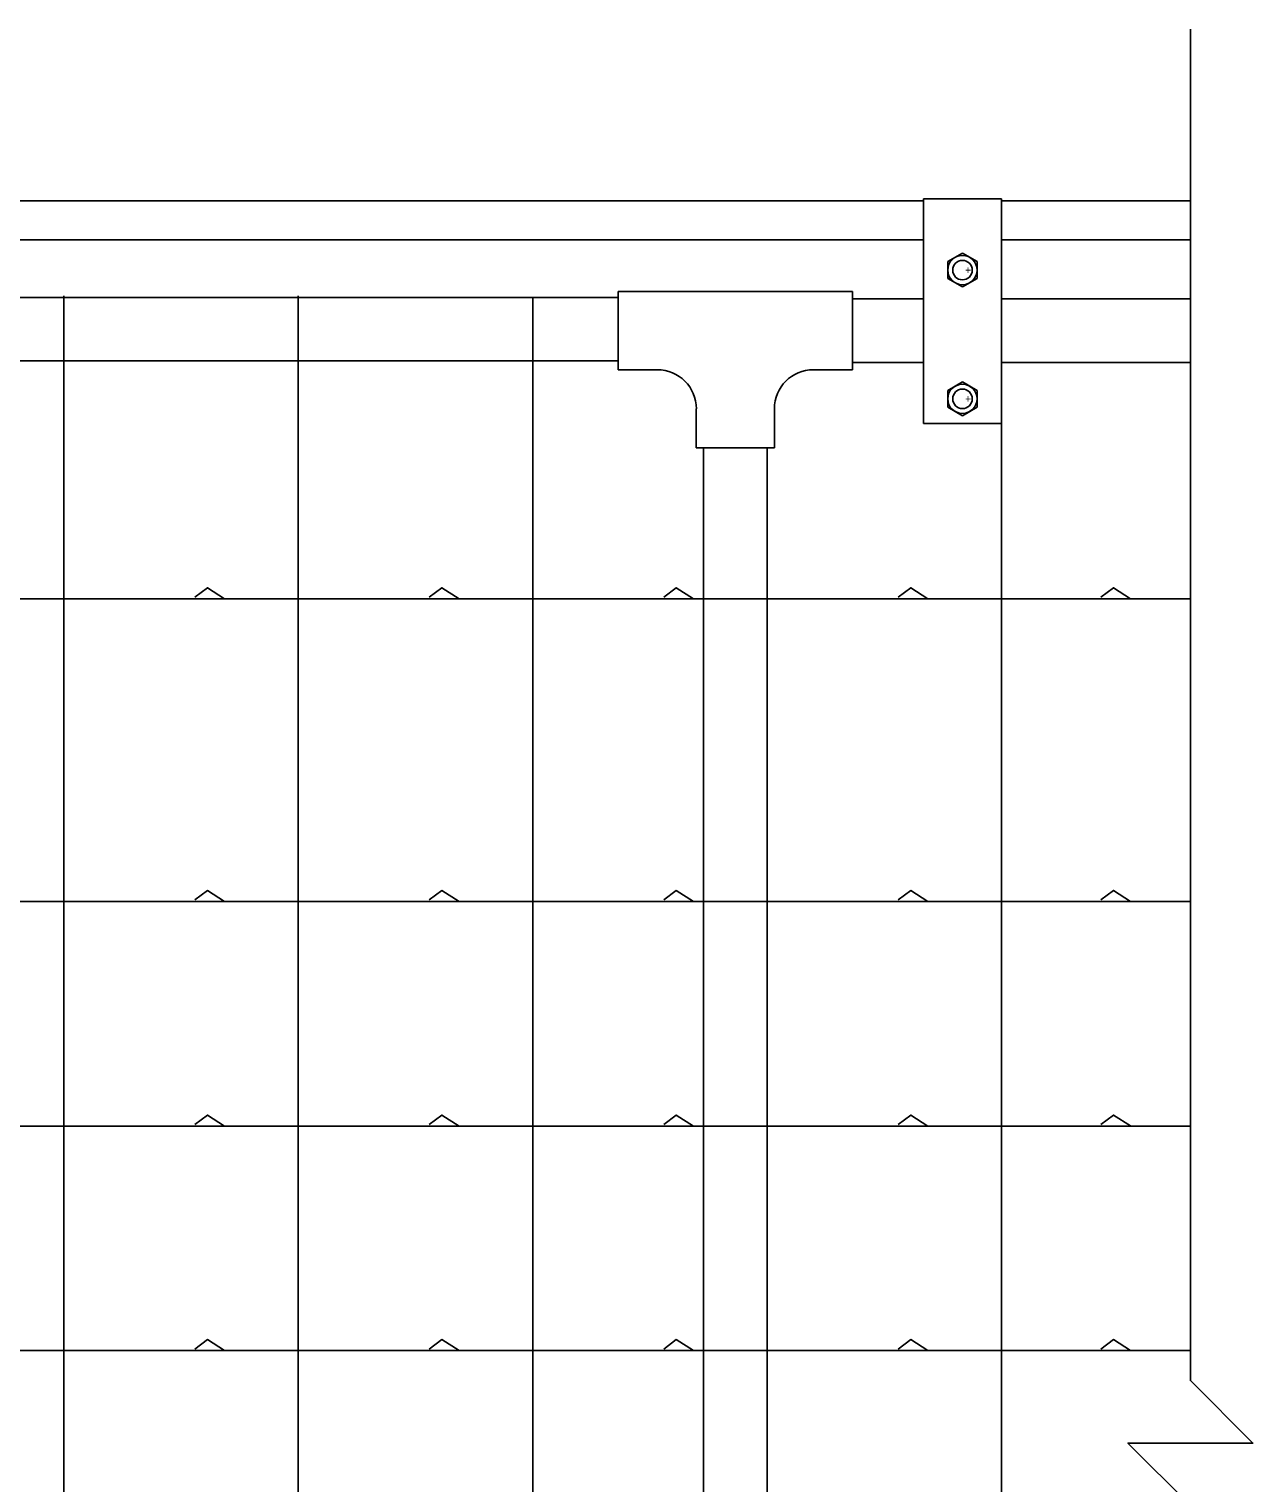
# Model space of a CAD drawing. Extents: x 1007 to 1035.5, y 1000.5 to 1021.5.
# Drawn here: x 1020.219 to 1021.198, y 1018.132 to 1019.295 of the extents above; entities that cross this region are included whole.
import ezdxf

# ---------------------------------------------------------------- set-up
doc = ezdxf.new("R2010")
doc.units = 0
doc.layers.add('Level 1', color=7, linetype='Continuous')

msp = doc.modelspace()

# ---------------------------------------------------------------- linework, layer by layer
at = {"layer": 'Level 1'}
for p, q in [((1021.148, 1019.2953), (1021.148, 1018.289)), ((1019.4686, 1019.1579), (1020.9345, 1019.1579)), ((1020.997, 1019.1595), (1020.9345, 1019.1595)), ((1020.9345, 1019.1595), (1020.9345, 1018.9798)), ((1020.997, 1018.9798), (1020.997, 1019.1595)), ((1020.997, 1019.1579), (1021.148, 1019.1579)), ((1019.4686, 1019.1267), (1020.9345, 1019.1267)), ((1020.997, 1019.1267), (1021.148, 1019.1267)), ((1020.954, 1019.1093), (1020.9658, 1019.1161)), ((1020.954, 1019.1093), (1020.954, 1019.0958)), ((1020.9774, 1019.1093), (1020.9658, 1019.1161)), ((1020.9774, 1019.1093), (1020.9774, 1019.0958)), ((1020.9658, 1019.089), (1020.954, 1019.0958)), ((1020.9658, 1019.089), (1020.9774, 1019.0958)), ((1020.6903, 1019.0806), (1019.4686, 1019.0806)), ((1020.247, 1019.0818), (1020.247, 1016.7809)), ((1020.4345, 1019.0818), (1020.4345, 1016.7809)), ((1020.622, 1019.0806), (1020.622, 1016.7809)), ((1020.6903, 1019.0853), (1020.8778, 1019.0853)), ((1020.6903, 1019.0228), (1020.6903, 1019.0853)), ((1020.8778, 1019.0228), (1020.8778, 1019.0853)), ((1020.8778, 1019.0794), (1020.9345, 1019.0794)), ((1021.148, 1019.0794), (1020.997, 1019.0794)), ((1020.6903, 1019.0298), (1019.4686, 1019.0298)), ((1020.8778, 1019.0287), (1020.9345, 1019.0287)), ((1020.997, 1019.0287), (1021.148, 1019.0287)), ((1020.6903, 1019.0228), (1020.7216, 1019.0228)), ((1020.8778, 1019.0228), (1020.8466, 1019.0228)), ((1020.954, 1019.0063), (1020.9658, 1019.0131)), ((1020.954, 1019.0063), (1020.954, 1018.9928)), ((1020.9774, 1019.0063), (1020.9658, 1019.0131)), ((1020.9774, 1019.0063), (1020.9774, 1018.9928)), ((1020.7528, 1018.9603), (1020.7528, 1018.9916)), ((1020.8153, 1018.9916), (1020.8153, 1018.9603)), ((1020.9658, 1018.986), (1020.954, 1018.9928)), ((1020.9658, 1018.986), (1020.9774, 1018.9928)), ((1020.9345, 1018.9798), (1020.997, 1018.9798)), ((1020.997, 1018.9809), (1020.997, 1016.7809)), ((1020.7528, 1018.9603), (1020.8153, 1018.9603)), ((1020.7587, 1016.9001), (1020.7587, 1018.9603)), ((1020.8095, 1016.9001), (1020.8095, 1018.9603)), ((1019.2586, 1018.8396), (1021.148, 1018.8396)), ((1019.2586, 1018.5973), (1021.148, 1018.5973)), ((1019.2586, 1018.4177), (1021.148, 1018.4177)), ((1019.2586, 1018.238), (1021.148, 1018.238))]:
    msp.add_line(p, q, dxfattribs=at)
for points in [[(1020.3518, 1018.8408), (1020.3618, 1018.8483), (1020.3756, 1018.8396)], [(1020.5393, 1018.8408), (1020.5493, 1018.8483), (1020.5631, 1018.8396)], [(1020.7268, 1018.8408), (1020.7368, 1018.8483), (1020.7506, 1018.8396)], [(1020.9143, 1018.8408), (1020.9243, 1018.8483), (1020.9381, 1018.8396)], [(1021.0764, 1018.8408), (1021.0864, 1018.8483), (1021.1002, 1018.8396)], [(1020.3518, 1018.5986), (1020.3618, 1018.6061), (1020.3756, 1018.5973)], [(1020.5393, 1018.5986), (1020.5493, 1018.6061), (1020.5631, 1018.5973)], [(1020.7268, 1018.5986), (1020.7368, 1018.6061), (1020.7506, 1018.5973)], [(1020.9143, 1018.5986), (1020.9243, 1018.6061), (1020.9381, 1018.5973)], [(1021.0764, 1018.5987), (1021.0864, 1018.6062), (1021.1002, 1018.5974)], [(1020.3518, 1018.4189), (1020.3618, 1018.4264), (1020.3756, 1018.4177)], [(1020.5393, 1018.4189), (1020.5493, 1018.4264), (1020.5631, 1018.4177)], [(1020.7268, 1018.4189), (1020.7368, 1018.4264), (1020.7506, 1018.4177)], [(1020.9143, 1018.4189), (1020.9243, 1018.4264), (1020.9381, 1018.4177)], [(1021.0764, 1018.419), (1021.0864, 1018.4265), (1021.1002, 1018.4178)], [(1021.148, 1018.039), (1021.148, 1018.114), (1021.098, 1018.164), (1021.198, 1018.164), (1021.148, 1018.214), (1021.148, 1018.289)], [(1020.3518, 1018.2393), (1020.3618, 1018.2468), (1020.3756, 1018.238)], [(1020.5393, 1018.2393), (1020.5493, 1018.2468), (1020.5631, 1018.238)], [(1020.7268, 1018.2393), (1020.7368, 1018.2468), (1020.7506, 1018.238)], [(1020.9143, 1018.2393), (1020.9243, 1018.2468), (1020.9381, 1018.238)], [(1021.0764, 1018.2393), (1021.0864, 1018.2468), (1021.1002, 1018.238)]]:
    msp.add_lwpolyline(points, dxfattribs=at)
for centre, radius in [((1020.9657, 1019.1025), 0.0117), ((1020.9657, 1019.1025), 0.00781), ((1020.9657, 1018.9995), 0.0117), ((1020.9657, 1018.9995), 0.00781)]:
    msp.add_circle(centre, radius, dxfattribs=at)
for centre, start, end in [((1020.7216, 1018.9915), 0, 90), ((1020.8466, 1018.9915), 90, 180)]:
    msp.add_arc(centre, 0.0313, start, end, dxfattribs=at)

# ---------------------------------------------------------------- texts
for p in [(1020.9678, 1019.0994), (1020.9678, 1018.9964)]:
    msp.add_text('+', height=0.00625, dxfattribs=at).set_placement(p)

doc.saveas('drawing.dxf')
